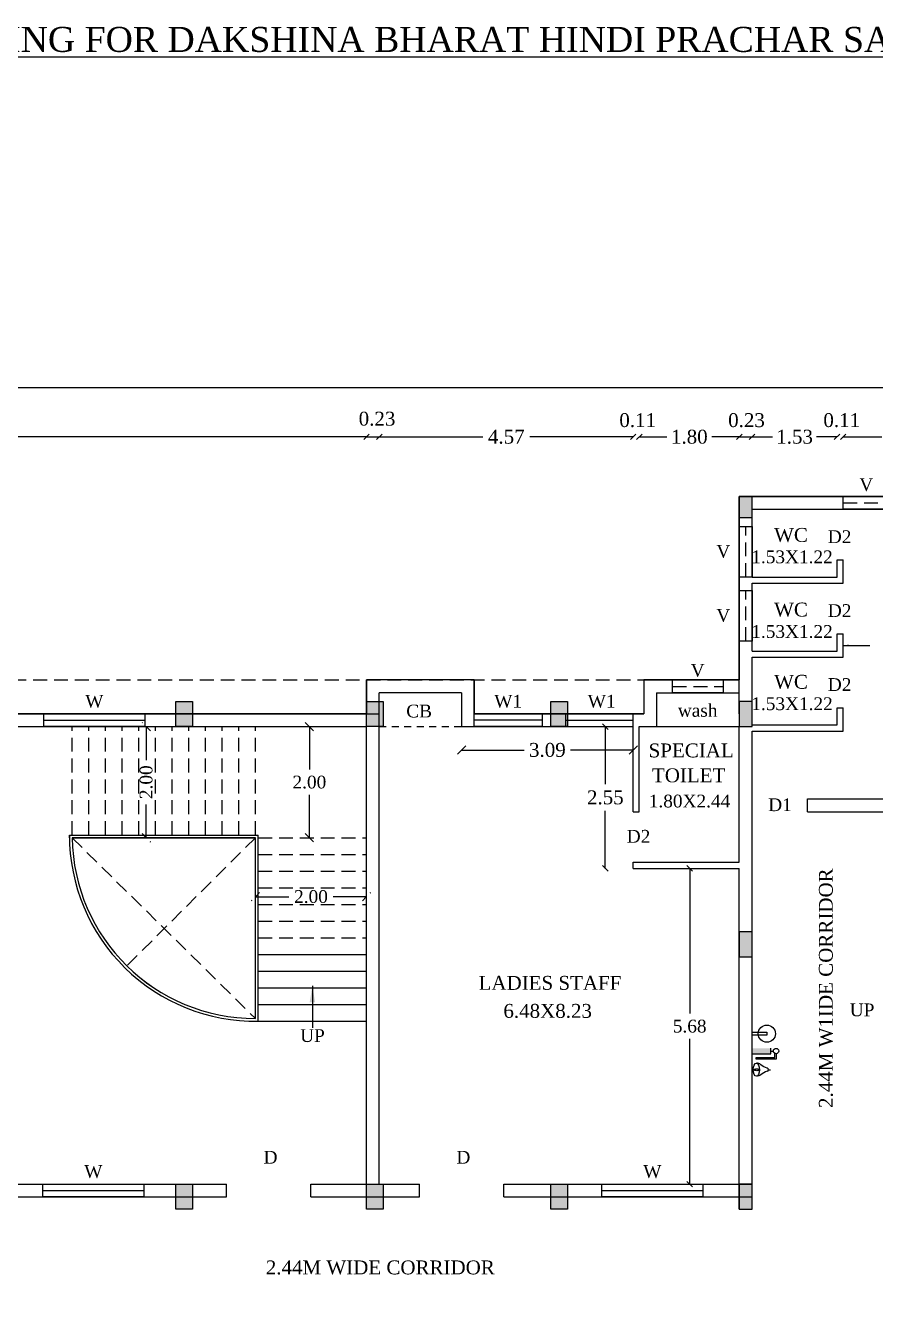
# Model space of a CAD drawing. Header units: metres. Extents: x -53 to 471, y -924 to -843.
# Drawn here: x -20.32 to -5.01, y -888.79 to -865.92 of the extents above; entities that cross this region are included whole.
import ezdxf
from ezdxf.enums import TextEntityAlignment as Align

# ---------------------------------------------------------------- set-up
doc = ezdxf.new("R2010")
doc.units = ezdxf.units.M
doc.header["$MEASUREMENT"] = 0
doc.header["$PDMODE"] = 3
doc.linetypes.add('HIDDEN', pattern=[0.375, 0.25, -0.125])
doc.layers.get('DEFPOINTS').update_dxf_attribs({"lineweight": 5})
doc.layers.add('BLK_1_FLR_0_BLT_UP_AREA_EXISTING', color=27, linetype='Continuous')
doc.styles.add('Isa-', font='times.ttf')
doc.styles.add('STYLE2', font='times.ttf')
doc.dimstyles.new('Copy of ISO-25', dxfattribs={"dimscale": 0, "dimtxt": 0.23, "dimasz": 0.1, "dimexe": 1.25, "dimexo": 0.625, "dimgap": 0.11, "dimtad": 0, "dimtih": 1, "dimtoh": 1, "dimzin": 1, "dimdsep": 46, "dimtxsty": 'STYLE2', "dimblk": 'OBLIQUE', "dimcen": 0, "dimse1": 1, "dimse2": 1, "dimclrd": 1, "dimclrt": 3, "dimadec": 0, "dimazin": 2, "dimtfac": 1, "dimtix": 1, "dimtofl": 0, "dimtmove": 0, "dimatfit": 3, "dimfxl": 0, "dimtolj": 1, "dimarcsym": 0})
doc.dimstyles.new('ISO-25', dxfattribs={"dimscale": 0, "dimtxt": 0.23, "dimasz": 0.15, "dimexe": 1.25, "dimexo": 0.625, "dimgap": 0.11, "dimtad": 0, "dimtih": 1, "dimtoh": 1, "dimzin": 1, "dimdsep": 46, "dimtxsty": 'STYLE2', "dimblk": 'OBLIQUE', "dimcen": 0, "dimse1": 1, "dimse2": 1, "dimclrd": 1, "dimclrt": 3, "dimadec": 0, "dimazin": 2, "dimtfac": 1, "dimtix": 1, "dimtofl": 0, "dimtmove": 0, "dimatfit": 3, "dimfxl": 0, "dimtolj": 1, "dimarcsym": 0})

# ---------------------------------------------------------------- blocks, each defined once
blk = doc.blocks.new('_Oblique')
at = {"color": 0, "linetype": 'ByBlock', "lineweight": -2}
blk.add_line((-0.5, -0.5), (0.5, 0.5), dxfattribs=at)
blk = doc.blocks.new('*D263')
at = {"color": 1, "lineweight": -2}
for p, q in [((-12.466, -878.954), (-11.339, -878.954)), ((-9.376, -878.954), (-10.504, -878.954))]:
    blk.add_line(p, q, dxfattribs=at)
at = {"layer": 'DEFPOINTS', "color": 0}
for p in [(-12.466, -878.533), (-9.376, -878.533), (-12.466, -878.954)]:
    blk.add_point(p, dxfattribs=at)
at = {"color": 1, "lineweight": -2, "xscale": 0.15, "yscale": 0.15, "zscale": 0.15, "rotation": 180}
blk.add_blockref('_Oblique', (-12.466, -878.954), dxfattribs=at)
at = {"color": 1, "lineweight": -2, "xscale": 0.15, "yscale": 0.15, "zscale": 0.15}
blk.add_blockref('_Oblique', (-9.376, -878.954), dxfattribs=at)
at = {"color": 3, "lineweight": 25, "insert": (-10.921, -878.954), "char_height": 0.25, "attachment_point": 5, "style": 'STYLE2'}
blk.add_mtext('\\A1;3.09', dxfattribs=at)
blk = doc.blocks.new('*D75')
at = {"color": 1, "lineweight": -2}
for p, q in [((-49.396, -872.436), (-22.956, -872.436)), ((4.504, -872.436), (-21.936, -872.436))]:
    blk.add_line(p, q, dxfattribs=at)
at = {"layer": 'DEFPOINTS', "color": 0}
for p in [(-49.396, -872.436), (-49.396, -886.983), (4.504, -886.983)]:
    blk.add_point(p, dxfattribs=at)
at = {"color": 1, "lineweight": -2, "xscale": 0.1, "yscale": 0.1, "zscale": 0.1, "rotation": 180}
blk.add_blockref('_Oblique', (-49.396, -872.436), dxfattribs=at)
at = {"color": 1, "lineweight": -2, "xscale": 0.1, "yscale": 0.1, "zscale": 0.1}
blk.add_blockref('_Oblique', (4.504, -872.436), dxfattribs=at)
at = {"color": 3, "lineweight": 25, "insert": (-22.446, -872.436), "char_height": 0.25, "attachment_point": 5, "style": 'STYLE2'}
blk.add_mtext('\\A1;53.90', dxfattribs=at)
blk = doc.blocks.new('*D310')
at = {"color": 1, "lineweight": -2}
for p, q in [((-30.716, -873.32), (-22.943, -873.32)), ((-14.176, -873.32), (-21.949, -873.32))]:
    blk.add_line(p, q, dxfattribs=at)
at = {"layer": 'DEFPOINTS', "color": 0}
for p in [(-14.176, -873.32), (-30.716, -877.693), (-14.176, -878.533)]:
    blk.add_point(p, dxfattribs=at)
at = {"color": 1, "lineweight": -2, "xscale": 0.1, "yscale": 0.1, "zscale": 0.1, "rotation": 180}
blk.add_blockref('_Oblique', (-30.716, -873.32), dxfattribs=at)
at = {"color": 1, "lineweight": -2, "xscale": 0.1, "yscale": 0.1, "zscale": 0.1}
blk.add_blockref('_Oblique', (-14.176, -873.32), dxfattribs=at)
at = {"color": 3, "lineweight": 25, "insert": (-22.446, -873.32), "char_height": 0.25, "attachment_point": 5, "style": 'STYLE2'}
blk.add_mtext('\\A1;16.54', dxfattribs=at)
blk = doc.blocks.new('*D311')
at = {"color": 1, "lineweight": -2}
blk.add_line((-14.176, -873.32), (-13.946, -873.32), dxfattribs=at)
at = {"layer": 'DEFPOINTS', "color": 0}
for p in [(-13.946, -873.32), (-13.946, -877.923), (-14.176, -878.533)]:
    blk.add_point(p, dxfattribs=at)
at = {"color": 1, "lineweight": -2, "xscale": 0.1, "yscale": 0.1, "zscale": 0.1, "rotation": 180}
blk.add_blockref('_Oblique', (-14.176, -873.32), dxfattribs=at)
at = {"color": 1, "lineweight": -2, "xscale": 0.1, "yscale": 0.1, "zscale": 0.1}
blk.add_blockref('_Oblique', (-13.946, -873.32), dxfattribs=at)
at = {"color": 3, "lineweight": 25, "insert": (-13.987, -872.996), "char_height": 0.25, "attachment_point": 5, "style": 'STYLE2'}
blk.add_mtext('\\A1;0.23', dxfattribs=at)
blk = doc.blocks.new('*D312')
at = {"color": 1, "lineweight": -2}
for p, q in [((-13.946, -873.32), (-12.083, -873.32)), ((-9.376, -873.32), (-11.239, -873.32))]:
    blk.add_line(p, q, dxfattribs=at)
at = {"layer": 'DEFPOINTS', "color": 0}
for p in [(-9.376, -873.32), (-13.946, -877.923), (-9.376, -878.533)]:
    blk.add_point(p, dxfattribs=at)
at = {"color": 1, "lineweight": -2, "xscale": 0.1, "yscale": 0.1, "zscale": 0.1, "rotation": 180}
blk.add_blockref('_Oblique', (-13.946, -873.32), dxfattribs=at)
at = {"color": 1, "lineweight": -2, "xscale": 0.1, "yscale": 0.1, "zscale": 0.1}
blk.add_blockref('_Oblique', (-9.376, -873.32), dxfattribs=at)
at = {"color": 3, "lineweight": 25, "insert": (-11.661, -873.32), "char_height": 0.25, "attachment_point": 5, "style": 'STYLE2'}
blk.add_mtext('\\A1;4.57', dxfattribs=at)
blk = doc.blocks.new('*D313')
at = {"color": 1, "lineweight": -2}
for p, q in [((-9.376, -873.32), (-9.476, -873.32)), ((-9.266, -873.32), (-9.166, -873.32))]:
    blk.add_line(p, q, dxfattribs=at)
at = {"layer": 'DEFPOINTS', "color": 0}
for p in [(-9.266, -873.32), (-9.376, -878.533), (-9.266, -878.533)]:
    blk.add_point(p, dxfattribs=at)
at = {"color": 1, "lineweight": -2, "xscale": 0.1, "yscale": 0.1, "zscale": 0.1}
blk.add_blockref('_Oblique', (-9.376, -873.32), dxfattribs=at)
at = {"color": 1, "lineweight": -2, "xscale": 0.1, "yscale": 0.1, "zscale": 0.1, "rotation": 180}
blk.add_blockref('_Oblique', (-9.266, -873.32), dxfattribs=at)
at = {"color": 3, "lineweight": 25, "insert": (-9.295, -873.022), "char_height": 0.25, "attachment_point": 5, "style": 'STYLE2'}
blk.add_mtext('\\A1;0.11', dxfattribs=at)
blk = doc.blocks.new('*D314')
at = {"color": 1, "lineweight": -2}
for p, q in [((-9.266, -873.32), (-8.771, -873.32)), ((-7.466, -873.32), (-7.961, -873.32))]:
    blk.add_line(p, q, dxfattribs=at)
at = {"layer": 'DEFPOINTS', "color": 0}
for p in [(-7.466, -873.32), (-9.266, -878.533), (-7.466, -878.533)]:
    blk.add_point(p, dxfattribs=at)
at = {"color": 1, "lineweight": -2, "xscale": 0.1, "yscale": 0.1, "zscale": 0.1, "rotation": 180}
blk.add_blockref('_Oblique', (-9.266, -873.32), dxfattribs=at)
at = {"color": 1, "lineweight": -2, "xscale": 0.1, "yscale": 0.1, "zscale": 0.1}
blk.add_blockref('_Oblique', (-7.466, -873.32), dxfattribs=at)
at = {"color": 3, "lineweight": 25, "insert": (-8.366, -873.32), "char_height": 0.25, "attachment_point": 5, "style": 'STYLE2'}
blk.add_mtext('\\A1;1.80', dxfattribs=at)
blk = doc.blocks.new('*D315')
at = {"color": 1, "lineweight": -2}
blk.add_line((-7.466, -873.32), (-7.236, -873.32), dxfattribs=at)
at = {"layer": 'DEFPOINTS', "color": 0}
for p in [(-7.236, -873.32), (-7.236, -874.623), (-7.466, -878.533)]:
    blk.add_point(p, dxfattribs=at)
at = {"color": 1, "lineweight": -2, "xscale": 0.1, "yscale": 0.1, "zscale": 0.1, "rotation": 180}
blk.add_blockref('_Oblique', (-7.466, -873.32), dxfattribs=at)
at = {"color": 1, "lineweight": -2, "xscale": 0.1, "yscale": 0.1, "zscale": 0.1}
blk.add_blockref('_Oblique', (-7.236, -873.32), dxfattribs=at)
at = {"color": 3, "lineweight": 25, "insert": (-7.336, -873.022), "char_height": 0.25, "attachment_point": 5, "style": 'STYLE2'}
blk.add_mtext('\\A1;0.23', dxfattribs=at)
blk = doc.blocks.new('*D316')
at = {"color": 1, "lineweight": -2}
for p, q in [((-7.236, -873.32), (-6.867, -873.32)), ((-5.706, -873.32), (-6.075, -873.32))]:
    blk.add_line(p, q, dxfattribs=at)
at = {"layer": 'DEFPOINTS', "color": 0}
for p in [(-5.706, -873.32), (-7.236, -874.623), (-5.706, -875.534)]:
    blk.add_point(p, dxfattribs=at)
at = {"color": 1, "lineweight": -2, "xscale": 0.1, "yscale": 0.1, "zscale": 0.1, "rotation": 180}
blk.add_blockref('_Oblique', (-7.236, -873.32), dxfattribs=at)
at = {"color": 1, "lineweight": -2, "xscale": 0.1, "yscale": 0.1, "zscale": 0.1}
blk.add_blockref('_Oblique', (-5.706, -873.32), dxfattribs=at)
at = {"color": 3, "lineweight": 25, "insert": (-6.471, -873.32), "char_height": 0.25, "attachment_point": 5, "style": 'STYLE2'}
blk.add_mtext('\\A1;1.53', dxfattribs=at)
blk = doc.blocks.new('*D317')
at = {"color": 1, "lineweight": -2}
for p, q in [((-5.706, -873.32), (-5.806, -873.32)), ((-5.596, -873.32), (-5.496, -873.32))]:
    blk.add_line(p, q, dxfattribs=at)
at = {"layer": 'DEFPOINTS', "color": 0}
for p in [(-5.596, -873.32), (-5.706, -875.534), (-5.596, -875.534)]:
    blk.add_point(p, dxfattribs=at)
at = {"color": 1, "lineweight": -2, "xscale": 0.1, "yscale": 0.1, "zscale": 0.1}
blk.add_blockref('_Oblique', (-5.706, -873.32), dxfattribs=at)
at = {"color": 1, "lineweight": -2, "xscale": 0.1, "yscale": 0.1, "zscale": 0.1, "rotation": 180}
blk.add_blockref('_Oblique', (-5.596, -873.32), dxfattribs=at)
at = {"color": 3, "lineweight": 25, "insert": (-5.622, -873.022), "char_height": 0.25, "attachment_point": 5, "style": 'STYLE2'}
blk.add_mtext('\\A1;0.11', dxfattribs=at)
blk = doc.blocks.new('*D318')
at = {"color": 1, "lineweight": -2}
for p, q in [((-5.596, -873.32), (-4.898, -873.32)), ((-3.386, -873.32), (-4.085, -873.32))]:
    blk.add_line(p, q, dxfattribs=at)
at = {"layer": 'DEFPOINTS', "color": 0}
for p in [(-3.386, -873.32), (-5.596, -875.534), (-3.386, -875.534)]:
    blk.add_point(p, dxfattribs=at)
at = {"color": 1, "lineweight": -2, "xscale": 0.1, "yscale": 0.1, "zscale": 0.1, "rotation": 180}
blk.add_blockref('_Oblique', (-5.596, -873.32), dxfattribs=at)
at = {"color": 1, "lineweight": -2, "xscale": 0.1, "yscale": 0.1, "zscale": 0.1}
blk.add_blockref('_Oblique', (-3.386, -873.32), dxfattribs=at)
at = {"color": 3, "lineweight": 25, "insert": (-4.491, -873.32), "char_height": 0.25, "attachment_point": 5, "style": 'STYLE2'}
blk.add_mtext('\\A1;2.21', dxfattribs=at)
blk = doc.blocks.new('*D357')
at = {"color": 1, "lineweight": -2}
for p, q in [((-9.878, -878.533), (-9.878, -879.571)), ((-9.878, -881.083), (-9.878, -880.046))]:
    blk.add_line(p, q, dxfattribs=at)
at = {"layer": 'DEFPOINTS', "color": 0}
for p in [(-9.878, -878.533), (-9.376, -878.533), (-9.376, -881.083)]:
    blk.add_point(p, dxfattribs=at)
at = {"color": 1, "lineweight": -2, "xscale": 0.1, "yscale": 0.1, "zscale": 0.1}
for p, rotation in [((-9.878, -878.533), 90), ((-9.878, -881.083), 270)]:
    blk.add_blockref('_Oblique', p, dxfattribs=dict(at, rotation=rotation))
at = {"color": 3, "lineweight": 25, "insert": (-9.878, -879.808), "char_height": 0.25, "attachment_point": 5, "style": 'STYLE2'}
blk.add_mtext('\\A1;2.55', dxfattribs=at)
blk = doc.blocks.new('*D369')
at = {"color": 1, "lineweight": -2}
for p, q in [((-18.143, -878.533), (-18.143, -879.136)), ((-18.143, -880.533), (-18.143, -879.931))]:
    blk.add_line(p, q, dxfattribs=at)
at = {"layer": 'DEFPOINTS', "color": 0, "linetype": 'HIDDEN'}
for p in [(-18.143, -878.533), (-18.143, -878.533), (-18.143, -880.533)]:
    blk.add_point(p, dxfattribs=at)
at = {"color": 1, "linetype": 'HIDDEN', "lineweight": -2, "xscale": 0.15, "yscale": 0.15, "zscale": 0.15}
for p, rotation in [((-18.143, -878.533), 90), ((-18.143, -880.533), 270)]:
    blk.add_blockref('_Oblique', p, dxfattribs=dict(at, rotation=rotation))
at = {"color": 3, "linetype": 'HIDDEN', "lineweight": 25, "insert": (-18.143, -879.533), "char_height": 0.23, "attachment_point": 5, "rotation": 90, "style": 'STYLE2'}
blk.add_mtext('\\A1;2.00', dxfattribs=at)
blk = doc.blocks.new('*D370')
at = {"color": 1, "lineweight": -2}
for p, q in [((-16.176, -881.592), (-15.574, -881.592)), ((-14.176, -881.592), (-14.779, -881.592))]:
    blk.add_line(p, q, dxfattribs=at)
at = {"layer": 'DEFPOINTS', "color": 0, "linetype": 'HIDDEN'}
for p in [(-16.176, -881.547), (-14.176, -881.547), (-14.176, -881.592)]:
    blk.add_point(p, dxfattribs=at)
at = {"color": 1, "linetype": 'HIDDEN', "lineweight": -2, "xscale": 0.15, "yscale": 0.15, "zscale": 0.15, "rotation": 180}
blk.add_blockref('_Oblique', (-16.176, -881.592), dxfattribs=at)
at = {"color": 1, "linetype": 'HIDDEN', "lineweight": -2, "xscale": 0.15, "yscale": 0.15, "zscale": 0.15}
blk.add_blockref('_Oblique', (-14.176, -881.592), dxfattribs=at)
at = {"color": 3, "linetype": 'HIDDEN', "lineweight": 25, "insert": (-15.176, -881.592), "char_height": 0.23, "attachment_point": 5, "style": 'STYLE2'}
blk.add_mtext('\\A1;2.00', dxfattribs=at)
blk = doc.blocks.new('*D371')
at = {"color": 1, "lineweight": -2}
for p, q in [((-15.205, -878.533), (-15.205, -879.306)), ((-15.205, -880.533), (-15.205, -879.761))]:
    blk.add_line(p, q, dxfattribs=at)
at = {"layer": 'DEFPOINTS', "color": 0}
for p in [(-15.205, -878.533), (-15.151, -878.533), (-15.151, -880.533)]:
    blk.add_point(p, dxfattribs=at)
at = {"color": 1, "lineweight": -2, "xscale": 0.15, "yscale": 0.15, "zscale": 0.15}
for p, rotation in [((-15.205, -878.533), 90), ((-15.205, -880.533), 270)]:
    blk.add_blockref('_Oblique', p, dxfattribs=dict(at, rotation=rotation))
at = {"color": 3, "lineweight": 25, "insert": (-15.205, -879.533), "char_height": 0.23, "attachment_point": 5, "style": 'STYLE2'}
blk.add_mtext('\\A1;2.00', dxfattribs=at)
blk = doc.blocks.new('*D183')
at = {"color": 1, "lineweight": -2}
for p, q in [((7.279, -874.393), (7.279, -896.375)), ((7.279, -919.386), (7.279, -897.404))]:
    blk.add_line(p, q, dxfattribs=at)
at = {"layer": 'DEFPOINTS', "color": 0}
for p in [(-1.516, -874.393), (7.279, -874.393), (-13.946, -919.386)]:
    blk.add_point(p, dxfattribs=at)
at = {"color": 1, "lineweight": -2, "xscale": 0.1, "yscale": 0.1, "zscale": 0.1}
for p, rotation in [((7.279, -874.393), 90), ((7.279, -919.386), 270)]:
    blk.add_blockref('_Oblique', p, dxfattribs=dict(at, rotation=rotation))
at = {"color": 3, "lineweight": 25, "insert": (7.279, -896.889), "char_height": 0.25, "attachment_point": 5, "rotation": 90, "style": 'STYLE2'}
blk.add_mtext('\\A1;44.99', dxfattribs=at)
blk = doc.blocks.new('*D513')
at = {"color": 1, "lineweight": -2}
for p, q in [((-8.359, -881.083), (-8.359, -883.696)), ((-8.359, -886.763), (-8.359, -884.151))]:
    blk.add_line(p, q, dxfattribs=at)
at = {"layer": 'DEFPOINTS', "color": 0}
for p in [(-9.376, -881.083), (-9.376, -886.763), (-8.359, -886.763)]:
    blk.add_point(p, dxfattribs=at)
at = {"color": 1, "lineweight": -2, "xscale": 0.1, "yscale": 0.1, "zscale": 0.1}
for p, rotation in [((-8.359, -881.083), 90), ((-8.359, -886.763), 270)]:
    blk.add_blockref('_Oblique', p, dxfattribs=dict(at, rotation=rotation))
at = {"color": 3, "insert": (-8.359, -883.923), "char_height": 0.23, "attachment_point": 5, "style": 'STYLE2'}
blk.add_mtext('\\A1;5.68', dxfattribs=at)
blk = doc.blocks.new('FIRE')
at = {"lineweight": 25}
blk.add_hatch(color=256, dxfattribs=at).paths.add_polyline_path([(4776.393, 1592.591), (4776.49, 1592.591), (4776.49, 1592.93), (4776.393, 1592.93)])
for p, q in [((4776.49, 1592.93), (4776.393, 1592.93)), ((4776.442, 1592.93), (4776.442, 1592.975)), ((4776.559, 1592.998), (4776.483, 1592.998)), ((4776.49, 1593.023), (4776.587, 1593.023)), ((4776.49, 1592.591), (4776.49, 1592.93)), ((4776.559, 1592.664), (4776.559, 1592.998)), ((4776.587, 1593.023), (4776.587, 1592.664)), ((4776.587, 1592.664), (4776.559, 1592.664))]:
    blk.add_line(p, q, dxfattribs=at)
at = {"color": 0, "lineweight": 25, "ltscale": 60}
blk.add_line((4776.778, 1592.887), (4776.778, 1592.923), dxfattribs=at)
blk.add_lwpolyline([(4776.105, 1592.857), (4776.155, 1592.857), (4776.155, 1592.59), (4776.105, 1592.59)], close=True)
at = {"color": 1}
blk.add_circle((4776.13, 1592.857), 0.155, dxfattribs=at)
at = {"lineweight": 25}
blk.add_circle((4776.442, 1593.023), 0.0482, dxfattribs=at)
at = {"color": 0, "lineweight": 25, "ltscale": 60}
blk.add_arc((4776.778, 1592.861), 0.0262, 0, 180, dxfattribs=at)
for centre, major_axis, ratio in [((4776.778, 1592.668), (-0.118, 0), 0.493287), ((4776.778, 1592.676), (0, -0.0501), 0.352249)]:
    blk.add_ellipse(centre, major_axis=major_axis, ratio=ratio, dxfattribs=at)
for points in [[(4776.752, 1592.861), (4776.688, 1592.746), (4776.664, 1592.71), (4776.66, 1592.671)], [(4776.804, 1592.861), (4776.868, 1592.746), (4776.891, 1592.71), (4776.896, 1592.671)]]:
    blk.add_spline(points, degree=3, dxfattribs=at)
blk = doc.blocks.new('FF COLUMN')
for color, points in [(2, [(35.91, -0.38), (36.14, -0.38), (36.14, 0), (35.91, 0)]), (4, [(25.77, -4.14), (25.77, -3.69), (26.07, -3.69), (26.07, -4.14)]), (4, [(29.2, -4.14), (29.2, -3.69), (29.5, -3.69), (29.5, -4.14)]), (4, [(32.515, -4.14), (32.515, -3.69), (32.815, -3.69), (32.815, -4.14)]), (5, [(26.07, -12.37), (26.07, -12.82), (25.77, -12.82), (25.77, -12.37)]), (5, [(29.5, -12.37), (29.5, -12.82), (29.2, -12.82), (29.2, -12.37)]), (5, [(32.815, -12.37), (32.815, -12.82), (32.515, -12.82), (32.515, -12.37)])]:
    blk.add_hatch(color=color).paths.add_polyline_path(points)
at = {"lineweight": -3}
for points in [[(36.14, -3.69), (35.91, -3.69), (35.91, -4.14), (36.14, -4.14)], [(36.14, -7.83), (35.91, -7.83), (35.91, -8.28), (36.14, -8.28)], [(36.14, -12.37), (35.91, -12.37), (35.91, -12.82), (36.14, -12.82)]]:
    blk.add_hatch(color=3, dxfattribs=at).paths.add_polyline_path(points)
at = {"color": 2}
blk.add_lwpolyline([(35.91, 0), (35.91, -0.38), (36.14, -0.38), (36.14, 0)], close=True, dxfattribs=at)
at = {"color": 4}
for points in [[(25.77, -4.14), (25.77, -3.69), (26.07, -3.69), (26.07, -4.14)], [(29.2, -4.14), (29.2, -3.69), (29.5, -3.69), (29.5, -4.14)], [(32.515, -4.14), (32.515, -3.69), (32.815, -3.69), (32.815, -4.14)]]:
    blk.add_lwpolyline(points, close=True, dxfattribs=at)
at = {"color": 3, "lineweight": -3}
for points in [[(35.91, -3.69), (35.91, -4.14), (36.14, -4.14), (36.14, -3.69)], [(35.91, -7.83), (35.91, -8.28), (36.14, -8.28), (36.14, -7.83)], [(35.91, -12.37), (35.91, -12.82), (36.14, -12.82), (36.14, -12.37)]]:
    blk.add_lwpolyline(points, close=True, dxfattribs=at)
at = {"color": 5}
for points in [[(26.07, -12.37), (26.07, -12.82), (25.77, -12.82), (25.77, -12.37)], [(29.5, -12.37), (29.5, -12.82), (29.2, -12.82), (29.2, -12.37)], [(32.815, -12.37), (32.815, -12.82), (32.515, -12.82), (32.515, -12.37)]]:
    blk.add_lwpolyline(points, close=True, dxfattribs=at)

msp = doc.modelspace()

# ---------------------------------------------------------------- linework, layer by layer
at = {"lineweight": -3}
for p, q in [((-7.46611, -878.30321), (-7.46611, -874.39336)), ((-7.46611, -874.39336), (-1.51611, -874.39336)), ((-7.23611, -875.84336), (-7.23611, -874.62336)), ((-7.23611, -874.62336), (-1.74611, -874.62336)), ((-7.23611, -875.84336), (-7.23611, -875.18321)), ((-5.70611, -875.84336), (-5.70611, -875.53352)), ((-5.70611, -875.53352), (-5.59611, -875.53352)), ((-5.59611, -875.95336), (-5.59611, -875.53352)), ((-7.23611, -875.84336), (-5.70611, -875.84336)), ((-7.23611, -877.17336), (-7.23611, -875.95336)), ((-7.23611, -877.17336), (-7.23611, -875.95336)), ((-7.23611, -875.95336), (-5.59611, -875.95336)), ((-5.70611, -877.17336), (-5.70611, -876.86352)), ((-5.70611, -876.86352), (-5.59611, -876.86352)), ((-5.59611, -877.28336), (-5.59611, -876.86352)), ((-7.23611, -877.17336), (-5.70611, -877.17336)), ((-7.23611, -878.50336), (-7.23611, -877.28336)), ((-7.23611, -878.50336), (-7.23611, -877.28336)), ((-7.23611, -877.28336), (-5.59611, -877.28336)), ((-14.17611, -886.76321), (-14.17611, -877.69321)), ((-12.23611, -877.69321), (-14.17611, -877.69321)), ((-12.23611, -877.69321), (-12.23611, -878.30321)), ((-9.18611, -877.69321), (-7.46611, -877.69321)), ((-9.18611, -877.69321), (-9.18611, -878.30321)), ((-7.23611, -878.50336), (-7.23611, -877.85393)), ((-13.94611, -886.76321), (-13.94611, -877.92321)), ((-12.46611, -877.92321), (-13.94611, -877.92321)), ((-12.46611, -877.92321), (-12.46611, -878.53321)), ((-8.95611, -877.92321), (-7.46611, -877.92321)), ((-8.95611, -877.92321), (-8.95611, -878.53321)), ((-7.46611, -878.30321), (-7.46611, -878.09321)), ((-30.94611, -878.30321), (-13.94611, -878.30321)), ((-12.23611, -878.30321), (-9.18611, -878.30321)), ((-5.70611, -878.50336), (-5.70611, -878.19352)), ((-5.70611, -878.19352), (-5.59611, -878.19352)), ((-5.59611, -878.61336), (-5.59611, -878.19352)), ((-27.59611, -878.53321), (-14.17611, -878.53321)), ((-14.17611, -886.76321), (-14.17611, -878.53321)), ((-13.94611, -886.76321), (-13.94611, -878.53321)), ((-12.46611, -878.53321), (-9.37611, -878.53321)), ((-12.46611, -878.53321), (-9.37611, -878.53321)), ((-9.37611, -880.06321), (-9.37611, -878.53321)), ((-9.26611, -878.53321), (-7.46611, -878.53321)), ((-9.26611, -878.53321), (-7.46611, -878.53321)), ((-9.26611, -880.06321), (-9.26611, -878.53321)), ((-7.46611, -880.97321), (-7.46611, -878.53321)), ((-7.23611, -878.50336), (-7.23611, -878.48321)), ((-7.23611, -878.50336), (-5.70611, -878.50336)), ((-7.23611, -886.30321), (-7.23611, -878.61336)), ((-7.23611, -880.75321), (-7.23611, -878.61336)), ((-7.23611, -879.07393), (-7.23611, -878.61336)), ((-7.23611, -879.83336), (-7.23611, -878.61336)), ((-7.23611, -878.61336), (-5.59611, -878.61336)), ((-5.70611, -878.61393), (-5.59611, -878.61393)), ((-6.23611, -880.06321), (-6.23611, -879.83321)), ((-6.23611, -879.83321), (-3.38611, -879.83321)), ((-9.37611, -880.06321), (-9.26611, -880.06321)), ((-6.23611, -880.06321), (-4.79611, -880.06321)), ((-19.52611, -880.48321), (-16.12611, -880.48321)), ((-19.52611, -880.53321), (-19.52611, -880.48321)), ((-19.47611, -880.53321), (-16.17611, -880.53321)), ((-16.17611, -883.78358), (-16.17611, -880.53321)), ((-16.12611, -883.83321), (-16.12611, -880.48321)), ((-9.37611, -880.97321), (-7.46611, -880.97321)), ((-9.37611, -881.08321), (-9.37611, -880.97321)), ((-9.37611, -881.08321), (-7.46611, -881.08321)), ((-7.46611, -886.76321), (-7.46611, -881.08321)), ((-16.12611, -882.63321), (-14.17611, -882.63321)), ((-16.12611, -882.93321), (-14.17611, -882.93321)), ((-16.12611, -883.23321), (-14.17611, -883.23321)), ((-16.12611, -883.53321), (-14.17611, -883.53321)), ((-16.12611, -883.83321), (-14.17611, -883.83321)), ((-7.23611, -887.21321), (-7.23611, -885.41555)), ((-7.46611, -887.21321), (-7.46611, -885.64555)), ((-27.59611, -886.76321), (-16.69611, -886.76321)), ((-16.69611, -886.99321), (-16.69611, -886.76321)), ((-15.17611, -886.76321), (-14.17611, -886.76321)), ((-15.17611, -886.76321), (-14.17611, -886.76321)), ((-15.17611, -886.99321), (-15.17611, -886.76321)), ((-13.94611, -886.76321), (-13.22513, -886.76321)), ((-13.22513, -886.99321), (-13.22513, -886.76321)), ((-11.70513, -886.76321), (-7.23611, -886.76321)), ((-11.70513, -886.99321), (-11.70513, -886.76321)), ((-8.46611, -886.76321), (-7.46611, -886.76321)), ((-27.59611, -886.99321), (-16.69611, -886.99321)), ((-15.17611, -886.99321), (-13.22513, -886.99321)), ((-11.70513, -886.99321), (-7.23611, -886.99321)), ((-8.46611, -886.99321), (-7.23611, -886.99321))]:
    msp.add_line(p, q, dxfattribs=at)
at = {"color": 1, "linetype": 'HIDDEN', "lineweight": -3}
for p, q in [((-5.59611, -874.50836), (-4.68611, -874.50836)), ((-7.35111, -875.84336), (-7.35111, -874.93336)), ((-7.35111, -876.99558), (-7.35111, -876.08558)), ((-37.42611, -877.69321), (-7.46611, -877.69321)), ((-8.66611, -877.80821), (-7.75611, -877.80821))]:
    msp.add_line(p, q, dxfattribs=at)
at = {"color": 1, "lineweight": -3}
for p, q in [((-19.9857, -878.41821), (-18.1657, -878.41821)), ((-11.02111, -878.41821), (-12.23611, -878.41821)), ((-11.01611, -878.41821), (-12.23611, -878.41821)), ((-10.59611, -878.41821), (-9.37611, -878.41821)), ((-10.59111, -878.41821), (-9.37611, -878.41821)), ((-20.00361, -886.87821), (-18.18361, -886.87821)), ((-9.94111, -886.87821), (-8.12111, -886.87821))]:
    msp.add_line(p, q, dxfattribs=at)
at = {"linetype": 'HIDDEN', "lineweight": -3}
for p, q in [((-19.47611, -880.48321), (-19.47611, -878.53321)), ((-19.17611, -880.48321), (-19.17611, -878.53321)), ((-18.87611, -880.48321), (-18.87611, -878.53321)), ((-18.57611, -880.48321), (-18.57611, -878.53321)), ((-18.27611, -880.48321), (-18.27611, -878.53321)), ((-17.97611, -880.48321), (-17.97611, -878.53321)), ((-17.67611, -880.48321), (-17.67611, -878.53321)), ((-17.37611, -880.48321), (-17.37611, -878.53321)), ((-17.07611, -880.48321), (-17.07611, -878.53321)), ((-16.77611, -880.48321), (-16.77611, -878.53321)), ((-16.47611, -880.48321), (-16.47611, -878.53321)), ((-16.17611, -880.48321), (-16.17611, -878.53321)), ((-19.47573, -880.53321), (-16.17611, -883.78358)), ((-16.17611, -880.53321), (-18.49195, -882.83451)), ((-16.12611, -880.53321), (-14.17611, -880.53321)), ((-16.12611, -880.83321), (-14.17611, -880.83321)), ((-16.12611, -881.13321), (-14.17611, -881.13321)), ((-16.12611, -881.43321), (-14.17611, -881.43321)), ((-16.12611, -881.73321), (-14.17611, -881.73321)), ((-16.12611, -882.03321), (-14.17611, -882.03321)), ((-16.12611, -882.33321), (-14.17611, -882.33321))]:
    msp.add_line(p, q, dxfattribs=at)
at = {"color": 41, "linetype": 'HIDDEN', "lineweight": -3, "ltscale": 0.5}
msp.add_line((-13.94611, -878.53321), (-12.46611, -878.53321), dxfattribs=at)
at = {"color": 2, "lineweight": -3}
for points in [[(-4.68611, -874.62336), (-5.59611, -874.62336), (-5.59611, -874.39336), (-4.68611, -874.39336)], [(-7.23611, -874.93336), (-7.23611, -875.84336), (-7.46611, -875.84336), (-7.46611, -874.93336)], [(-7.23611, -876.08558), (-7.23611, -876.99558), (-7.46611, -876.99558), (-7.46611, -876.08558)], [(-7.75611, -877.92321), (-8.66611, -877.92321), (-8.66611, -877.69321), (-7.75611, -877.69321)], [(-18.1657, -878.30321), (-18.1657, -878.53321), (-19.9857, -878.53321), (-19.9857, -878.30321)], [(-12.23611, -878.53321), (-12.23611, -878.30321), (-11.01611, -878.30321), (-11.01611, -878.53321)], [(-9.37611, -878.53321), (-9.37611, -878.30321), (-10.59611, -878.30321), (-10.59611, -878.53321)], [(-18.18361, -886.76321), (-18.18361, -886.99321), (-20.00361, -886.99321), (-20.00361, -886.76321)], [(-8.12111, -886.76321), (-8.12111, -886.99321), (-9.94111, -886.99321), (-9.94111, -886.76321)]]:
    msp.add_lwpolyline(points, close=True, dxfattribs=at)
at = {"lineweight": -3}
msp.add_lwpolyline([(-16.17611, -880.53321), (-19.47573, -880.53321, 0.40981557), (-16.17611, -883.78358)], format="xyb", close=True, dxfattribs=at)
for radius, start, end in [(3.35, 179.993618, 270.855193), (3.3, 180.861671, 270)]:
    msp.add_arc((-16.17611, -880.48358), radius, start, end, dxfattribs=at)
at = {"layer": 'BLK_1_FLR_0_BLT_UP_AREA_EXISTING', "color": 27}
msp.add_lwpolyline([(4.50389, -888.93321), (4.50389, -886.98321), (0.73389, -886.98321), (0.73389, -882.44321), (-4.56611, -882.44321), (-4.56611, -880.06321), (-1.51611, -880.06321), (-1.51611, -874.39336), (-7.46611, -874.39336), (-7.46611, -877.69321), (-9.18611, -877.69321), (-9.18611, -878.30321), (-12.23611, -878.30321), (-12.23611, -877.69321), (-14.17611, -877.69321), (-14.17611, -878.30321), (-20.61611, -878.30321)], dxfattribs=at)

# ---------------------------------------------------------------- block references
msp.add_blockref('FF COLUMN', (-43.37611, -874.39336))
at = {"lineweight": -3, "rotation": 270}
msp.add_blockref('FIRE', (-1599.82714, 3892.07326), dxfattribs=at)

# ---------------------------------------------------------------- texts
at = {"color": 2, "lineweight": -3, "style": 'Isa-'}
msp.add_text('%%UPLAN SHOWING THE PROPOSED ADDITIONAL CONSTRUCTION OF EDUCATIONAL INSTITUTION BUILDING FOR DAKSHINA BHARAT HINDI PRACHAR SABHA (T) ', height=0.45, dxfattribs=at).set_placement((-53.49786, -866.39579))
at = {"color": 4, "lineweight": -3, "style": 'Isa-'}
for s, p in [('V', (-5.18035, -874.29504)), ('D2', (-5.66027, -875.2311)), ('V', (-7.75359, -875.49529)), ('V', (-7.75359, -876.6475)), ('D2', (-5.66027, -876.5611)), ('V', (-8.21582, -877.63559)), ('D2', (-5.66027, -877.8911)), ('W', (-19.0757, -878.19178)), ('W1', (-11.62663, -878.19127)), ('CB', (-13.22923, -878.36781)), ('D1', (-6.73313, -880.05348)), ('D2', (-9.28011, -880.62119)), ('UP', (-5.25538, -883.74371)), ('UP', (-15.14932, -884.20605)), ('D', (-15.90401, -886.39506)), ('D', (-12.43303, -886.39506)), ('W', (-19.09361, -886.65178)), ('W', (-9.03111, -886.65178))]:
    msp.add_text(s, height=0.23, dxfattribs=at).set_placement(p, align=Align.CENTER)
at = {"lineweight": -3, "style": 'Isa-'}
for s, p in [('WC', (-6.53534, -875.20948)), ('WC', (-6.53534, -876.55218)), ('WC', (-6.53534, -877.85159)), ('SPECIAL', (-8.33251, -879.08625)), ('TOILET', (-8.37722, -879.53397)), ('LADIES STAFF', (-10.87383, -883.26781)), ('6.48X8.23', (-10.91568, -883.77144)), ('2.44M WIDE CORRIDOR', (-13.9283, -888.38638))]:
    msp.add_text(s, height=0.25, dxfattribs=at).set_placement(p, align=Align.CENTER)
at = {"color": 6, "lineweight": -3, "style": 'Isa-'}
for s, p in [('1.53X1.22', (-6.51705, -875.59387)), ('1.53X1.22', (-6.51705, -876.93657)), ('1.53X1.22', (-6.51705, -878.23598)), ('1.80X2.44', (-8.36193, -879.98694))]:
    msp.add_text(s, height=0.23, dxfattribs=at).set_placement(p, align=Align.CENTER)
at = {"color": 4, "lineweight": -3, "style": 'Isa-'}
for s, p in [('W1', (-9.9436, -878.19127)), ('wash', (-8.21574, -878.3555))]:
    msp.add_text(s, height=0.23, rotation=360, dxfattribs=at).set_placement(p, align=Align.CENTER)
at = {"lineweight": -3, "style": 'Isa-'}
msp.add_text('2.44M W1IDE CORRIDOR', height=0.25, rotation=90, dxfattribs=at).set_placement((-5.78334, -883.2377), align=Align.CENTER)

# ---------------------------------------------------------------- dimensions: what is measured, and where the dimension line sits
at = {"lineweight": 25}
for base, p1, p2, dimstyle, override, picture, middle in [((-49.39611, -872.43636), (4.50389, -886.98321), (-49.39611, -886.98321), 'Copy of ISO-25', {"dimscale": 1, "dimtxt": 0.25}, '*D75', (-22.44611, -872.43636)), ((-14.17611, -873.32033), (-30.71611, -877.69321), (-14.17611, -878.53321), 'Copy of ISO-25', {"dimscale": 1, "dimtxt": 0.25, "dimtmove": 1}, '*D310', (-22.44611, -873.32033)), ((-9.37611, -873.32033), (-13.94611, -877.92321), (-9.37611, -878.53321), 'Copy of ISO-25', {"dimscale": 1, "dimtxt": 0.25, "dimtmove": 1}, '*D312', (-11.66111, -873.32033)), ((-7.46611, -873.32033), (-9.26611, -878.53321), (-7.46611, -878.53321), 'Copy of ISO-25', {"dimscale": 1, "dimtxt": 0.25, "dimtmove": 1}, '*D314', (-8.36611, -873.32033)), ((-5.70611, -873.32033), (-7.23611, -874.62336), (-5.70611, -875.53352), 'Copy of ISO-25', {"dimscale": 1, "dimtxt": 0.25, "dimtmove": 1}, '*D316', (-6.47111, -873.32033)), ((-3.38611, -873.32033), (-5.59611, -875.53352), (-3.38611, -875.53352), 'Copy of ISO-25', {"dimscale": 1, "dimtxt": 0.25, "dimtmove": 1}, '*D318', (-4.49111, -873.32033)), ((-12.46611, -878.95362), (-9.37611, -878.53321), (-12.46611, -878.53321), 'ISO-25', {"dimscale": 1, "dimtxt": 0.25}, '*D263', (-10.92111, -878.95362))]:
    dim = msp.add_linear_dim(base=base, p1=p1, p2=p2, dimstyle=dimstyle, override=override, dxfattribs=at)
    dim.commit()
    dim.dimension.update_dxf_attribs({"geometry": picture, "text_midpoint": middle})
for base, p1, p2, picture, middle in [((-13.94611, -873.32033), (-14.17611, -878.53321), (-13.94611, -877.92321), '*D311', (-13.98707, -872.9958)), ((-9.26611, -873.32033), (-9.37611, -878.53321), (-9.26611, -878.53321), '*D313', (-9.29491, -873.02215)), ((-7.23611, -873.32033), (-7.46611, -878.53321), (-7.23611, -874.62336), '*D315', (-7.33565, -873.02215)), ((-5.59611, -873.32033), (-5.70611, -875.53352), (-5.59611, -875.53352), '*D317', (-5.62191, -873.02215))]:
    dim = msp.add_linear_dim(base=base, p1=p1, p2=p2, dimstyle='Copy of ISO-25', override={"dimscale": 1, "dimtxt": 0.25, "dimtmove": 2}, dxfattribs=at)
    dim.commit()
    dim.dimension.update_dxf_attribs({"geometry": picture, "text_midpoint": middle, "dimtype": 160})
dim = msp.add_linear_dim(base=(7.27852, -874.39336), p1=(-13.94611, -919.38555), p2=(-1.51611, -874.39336), angle=90, dimstyle='Copy of ISO-25', override={"dimscale": 1, "dimtxt": 0.25}, dxfattribs=at)
dim.commit()
dim.dimension.update_dxf_attribs({"geometry": '*D183', "text_midpoint": (7.27852, -896.88946), "text_rotation": 90})
at = {"linetype": 'HIDDEN', "lineweight": 25}
dim = msp.add_linear_dim(base=(-18.14269, -878.53321), p1=(-18.14269, -880.53321), p2=(-18.14269, -878.53321), angle=90, dimstyle='ISO-25', override={"dimscale": 1}, dxfattribs=at)
dim.commit()
dim.dimension.update_dxf_attribs({"geometry": '*D369', "text_midpoint": (-18.14269, -879.53321), "text_rotation": 90})
at = {"lineweight": 25}
for base, p1, p2, dimstyle, override, picture, middle in [((-15.20549, -878.53321), (-15.15111, -880.53321), (-15.15111, -878.53321), 'ISO-25', {"dimscale": 1}, '*D371', (-15.20549, -879.53321)), ((-9.87849, -878.53321), (-9.37611, -881.08321), (-9.37611, -878.53321), 'Copy of ISO-25', {"dimscale": 1, "dimtxt": 0.25}, '*D357', (-9.87849, -879.80821))]:
    dim = msp.add_linear_dim(base=base, p1=p1, p2=p2, angle=90, dimstyle=dimstyle, override=override, dxfattribs=at)
    dim.commit()
    dim.dimension.update_dxf_attribs({"geometry": picture, "text_midpoint": middle})
at = {"color": 41}
dim = msp.add_linear_dim(base=(-8.35894, -886.76321), p1=(-9.37611, -881.08321), p2=(-9.37611, -886.76321), angle=90, dimstyle='Copy of ISO-25', override={"dimscale": 1}, dxfattribs=at)
dim.commit()
dim.dimension.update_dxf_attribs({"geometry": '*D513', "text_midpoint": (-8.35894, -883.92321)})
at = {"linetype": 'HIDDEN', "lineweight": 25}
dim = msp.add_linear_dim(base=(-14.17611, -881.59238), p1=(-16.17611, -881.5466), p2=(-14.17611, -881.5466), dimstyle='ISO-25', override={"dimscale": 1}, dxfattribs=at)
dim.commit()
dim.dimension.update_dxf_attribs({"geometry": '*D370', "text_midpoint": (-15.17611, -881.59238)})

# ---------------------------------------------------------------- leaders
at = {"color": 41}
msp.add_leader([(-5.59611, -877.07344), (-5.11923, -877.07344)], dimstyle='Copy of ISO-25', override={"dimscale": 1}, dxfattribs=at)
at = {"color": 6, "lineweight": -3}
msp.add_leader([(-15.15111, -883.19555), (-15.15111, -883.95256)], dimstyle='ISO-25', override={"dimscale": 1, "dimasz": 0.3}, dxfattribs=at)

doc.saveas('drawing.dxf')
